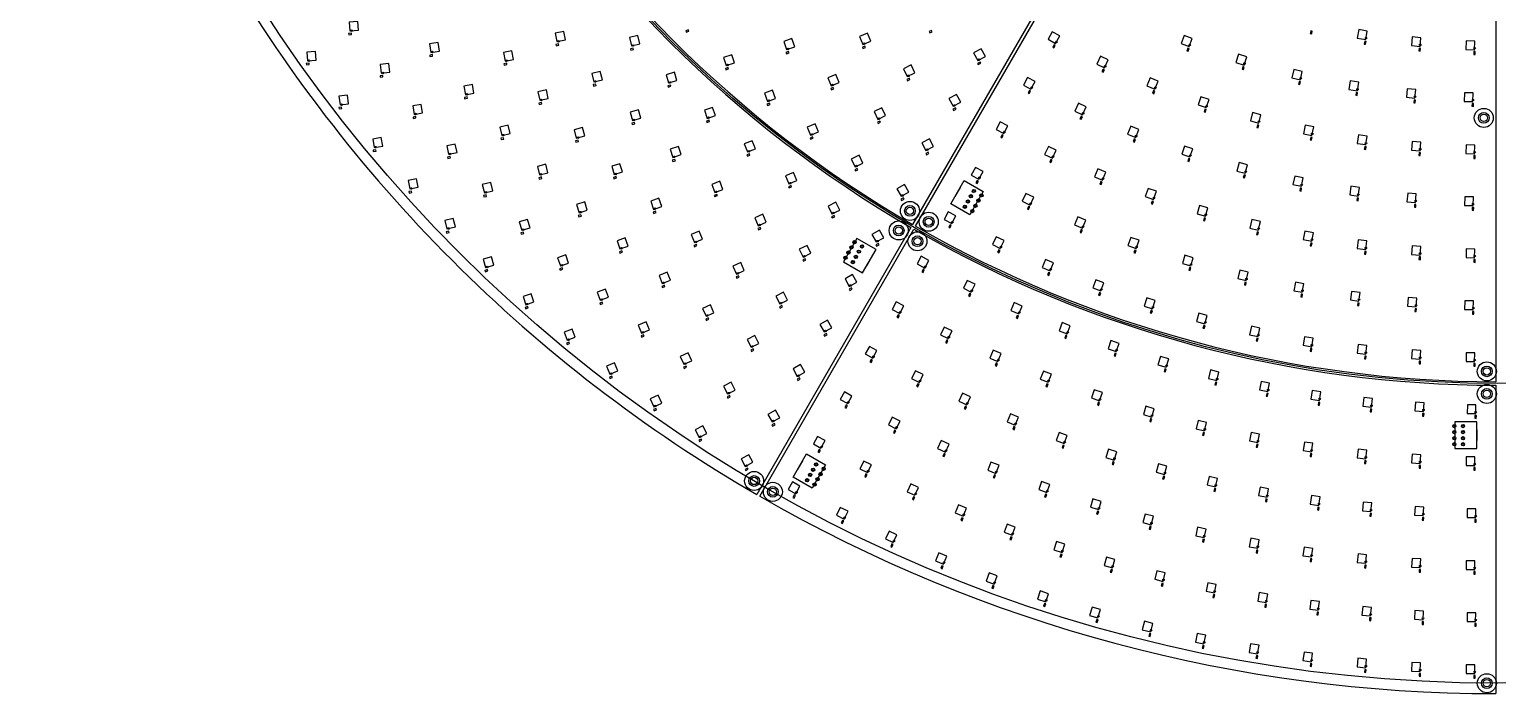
# Model space of a CAD drawing. Header units: millimetres. Extents: x -854 to 854, y -854 to 854.
# Drawn here: x -848 to 0, y -854 to -471 of the extents above; entities that cross this region are included whole.
import ezdxf

# ---------------------------------------------------------------- set-up
doc = ezdxf.new("R2010")
doc.units = ezdxf.units.MM
for name, color, linetype in [('CAP', 30, 'Continuous'), ('LED', 7, 'Continuous'), ('MOUNT', 1, 'Continuous'), ('OUTLINE', 2, 'Continuous'), ('WAGO', 3, 'Continuous')]:
    doc.layers.add(name, color=color, linetype=linetype)

msp = doc.modelspace()

# ---------------------------------------------------------------- linework, layer by layer
at = {"layer": 'CAP'}
for points in [[(-663.53, -473.74), (-661.94, -473.59), (-662.02, -472.8), (-663.61, -472.94), (-663.53, -473.74)], [(-468.74, -472.13), (-467.19, -471.71), (-467.4, -470.94), (-468.95, -471.35), (-468.74, -472.13)], [(-328.01, -472.63), (-326.56, -471.95), (-326.9, -471.23), (-328.35, -471.9), (-328.01, -472.63)], [(-107.4, -473.17), (-107.04, -471.61), (-107.82, -471.43), (-108.18, -472.99), (-107.4, -473.17)], [(-543.72, -480.02), (-542.15, -479.71), (-542.31, -478.92), (-543.88, -479.24), (-543.72, -480.02)], [(-500.6, -482.54), (-499.04, -482.15), (-499.23, -481.38), (-500.79, -481.76), (-500.6, -482.54)], [(-410.77, -484.64), (-409.26, -484.1), (-409.53, -483.35), (-411.03, -483.88), (-410.77, -484.64)], [(-366.58, -481.67), (-365.1, -481.06), (-365.41, -480.32), (-366.88, -480.93), (-366.58, -481.67)], [(-256.24, -481.24), (-255.48, -479.83), (-256.19, -479.45), (-256.95, -480.86), (-256.24, -481.24)], [(-178.81, -483.18), (-178.25, -481.69), (-179, -481.4), (-179.56, -482.9), (-178.81, -483.18)], [(-76.23, -479.18), (-75.96, -477.6), (-76.75, -477.47), (-77.01, -479.05), (-76.23, -479.18)], [(-44.72, -483.14), (-44.56, -481.55), (-45.36, -481.47), (-45.52, -483.06), (-44.72, -483.14)], [(-688, -491.1), (-686.41, -490.95), (-686.48, -490.16), (-688.08, -490.3), (-688, -491.1)], [(-616.69, -486.19), (-615.11, -485.97), (-615.22, -485.17), (-616.8, -485.4), (-616.69, -486.19)], [(-573.76, -491.19), (-572.19, -490.9), (-572.33, -490.12), (-573.91, -490.4), (-573.76, -491.19)], [(-299.98, -490.9), (-298.57, -490.14), (-298.95, -489.44), (-300.36, -490.2), (-299.98, -490.9)], [(-13.03, -485.03), (-12.97, -483.43), (-13.77, -483.41), (-13.83, -485.01), (-13.03, -485.03)], [(-645.36, -498.22), (-643.77, -498.01), (-643.87, -497.22), (-645.46, -497.43), (-645.36, -498.22)], [(-445.74, -493.9), (-444.22, -493.41), (-444.46, -492.65), (-445.99, -493.13), (-445.74, -493.9)], [(-340.87, -500.2), (-339.42, -499.51), (-339.77, -498.78), (-341.21, -499.47), (-340.87, -500.2)], [(-227.83, -495.32), (-227.15, -493.87), (-227.88, -493.54), (-228.55, -494.99), (-227.83, -495.32)], [(-146.83, -493.84), (-146.36, -492.31), (-147.13, -492.08), (-147.59, -493.61), (-146.83, -493.84)], [(-522.27, -503.28), (-520.71, -502.9), (-520.9, -502.12), (-522.46, -502.5), (-522.27, -503.28)], [(-479.07, -503.91), (-477.54, -503.46), (-477.76, -502.7), (-479.3, -503.14), (-479.07, -503.91)], [(-384.84, -505.47), (-383.36, -504.86), (-383.67, -504.12), (-385.15, -504.73), (-384.84, -505.47)], [(-270.48, -507.64), (-269.72, -506.24), (-270.43, -505.86), (-271.19, -507.26), (-270.48, -507.64)], [(-198.64, -507.73), (-198.05, -506.25), (-198.8, -505.95), (-199.39, -507.44), (-198.64, -507.73)], [(-114.21, -502.39), (-113.85, -500.83), (-114.63, -500.65), (-114.99, -502.21), (-114.21, -502.39)], [(-81.11, -508.78), (-80.85, -507.2), (-81.64, -507.07), (-81.9, -508.65), (-81.11, -508.78)], [(-669.16, -516.48), (-667.57, -516.27), (-667.68, -515.48), (-669.26, -515.69), (-669.16, -516.48)], [(-596.61, -510.63), (-595.04, -510.34), (-595.18, -509.55), (-596.76, -509.84), (-596.61, -510.63)], [(-553.52, -513.9), (-551.96, -513.54), (-552.13, -512.76), (-553.7, -513.12), (-553.52, -513.9)], [(-421.74, -514.55), (-420.24, -513.99), (-420.52, -513.24), (-422.02, -513.8), (-421.74, -514.55)], [(-314.22, -517.35), (-312.82, -516.59), (-313.2, -515.88), (-314.6, -516.65), (-314.22, -517.35)], [(-168.78, -518.42), (-168.28, -516.9), (-169.04, -516.65), (-169.54, -518.17), (-168.78, -518.42)], [(-47.66, -513), (-47.51, -511.41), (-48.3, -511.33), (-48.46, -512.92), (-47.66, -513)], [(-14.01, -515.02), (-13.96, -513.42), (-14.76, -513.39), (-14.81, -514.99), (-14.01, -515.02)], [(-626.28, -522), (-624.7, -521.73), (-624.83, -520.95), (-626.41, -521.21), (-626.28, -522)], [(-499.82, -525.58), (-498.28, -525.13), (-498.51, -524.37), (-500.04, -524.81), (-499.82, -525.58)], [(-456.64, -524.33), (-455.12, -523.81), (-455.38, -523.06), (-456.89, -523.57), (-456.64, -524.33)], [(-357.86, -524.92), (-356.41, -524.23), (-356.76, -523.51), (-358.2, -524.2), (-357.86, -524.92)], [(-240.51, -522.51), (-239.83, -521.06), (-240.56, -520.72), (-241.23, -522.17), (-240.51, -522.51)], [(-138.36, -527.36), (-137.94, -525.81), (-138.71, -525.61), (-139.13, -527.15), (-138.36, -527.36)], [(-575.57, -534.24), (-574.01, -533.89), (-574.18, -533.11), (-575.75, -533.46), (-575.57, -534.24)], [(-396.78, -534.03), (-395.31, -533.4), (-395.62, -532.67), (-397.09, -533.29), (-396.78, -534.03)], [(-286.27, -533.22), (-285.51, -531.81), (-286.21, -531.43), (-286.97, -532.84), (-286.27, -533.22)], [(-209.72, -535.61), (-209.13, -534.13), (-209.87, -533.83), (-210.46, -535.32), (-209.72, -535.61)], [(-107.46, -534.51), (-107.13, -532.95), (-107.92, -532.78), (-108.24, -534.35), (-107.46, -534.51)], [(-649.38, -541.14), (-647.8, -540.87), (-647.93, -540.09), (-649.51, -540.35), (-649.38, -541.14)], [(-532.38, -535.77), (-530.83, -535.35), (-531.04, -534.58), (-532.59, -534.99), (-532.38, -535.77)], [(-433.33, -543.75), (-431.84, -543.17), (-432.13, -542.42), (-433.62, -543), (-433.33, -543.75)], [(-329.9, -542.93), (-328.49, -542.16), (-328.87, -541.46), (-330.28, -542.23), (-329.9, -542.93)], [(-76.2, -539.86), (-75.97, -538.27), (-76.76, -538.16), (-76.99, -539.74), (-76.2, -539.86)], [(-44.68, -543.37), (-44.54, -541.78), (-45.34, -541.71), (-45.48, -543.3), (-44.68, -543.37)], [(-606.32, -545.05), (-604.75, -544.73), (-604.92, -543.94), (-606.48, -544.27), (-606.32, -545.05)], [(-476.42, -546.88), (-474.9, -546.37), (-475.16, -545.61), (-476.67, -546.13), (-476.42, -546.88)], [(-370.92, -552.31), (-369.48, -551.61), (-369.83, -550.89), (-371.27, -551.59), (-370.92, -552.31)], [(-257.97, -547.47), (-257.28, -546.03), (-258.01, -545.68), (-258.7, -547.13), (-257.97, -547.47)], [(-178.22, -546.9), (-177.72, -545.38), (-178.48, -545.13), (-178.98, -546.65), (-178.22, -546.9)], [(-13.01, -545.05), (-12.96, -543.45), (-13.76, -543.43), (-13.81, -545.03), (-13.01, -545.05)], [(-553.59, -556.98), (-552.05, -556.57), (-552.25, -555.79), (-553.8, -556.21), (-553.59, -556.98)], [(-510.37, -556.77), (-508.85, -556.29), (-509.08, -555.53), (-510.61, -556.01), (-510.37, -556.77)], [(-300.59, -559.58), (-299.82, -558.18), (-300.53, -557.8), (-301.29, -559.2), (-300.59, -559.58)], [(-228.97, -560.22), (-228.35, -558.74), (-229.09, -558.44), (-229.71, -559.92), (-228.97, -560.22)], [(-146.12, -556.34), (-145.71, -554.79), (-146.48, -554.59), (-146.89, -556.13), (-146.12, -556.34)], [(-628.69, -565.04), (-627.12, -564.72), (-627.29, -563.93), (-628.85, -564.26), (-628.69, -565.04)], [(-585.52, -567.34), (-583.96, -566.96), (-584.16, -566.18), (-585.71, -566.57), (-585.52, -567.34)], [(-452.11, -567.14), (-450.62, -566.56), (-450.91, -565.82), (-452.4, -566.4), (-452.11, -567.14)], [(-409.2, -562.13), (-407.74, -561.49), (-408.06, -560.76), (-409.52, -561.4), (-409.2, -562.13)], [(-344.22, -569.33), (-342.81, -568.56), (-343.2, -567.86), (-344.6, -568.63), (-344.22, -569.33)], [(-113.52, -563.89), (-113.2, -562.33), (-113.98, -562.16), (-114.31, -563.73), (-113.52, -563.89)], [(-80.54, -569.54), (-80.31, -567.96), (-81.1, -567.84), (-81.34, -569.42), (-80.54, -569.54)], [(-487.54, -576.87), (-486.03, -576.33), (-486.3, -575.58), (-487.81, -576.11), (-487.54, -576.87)], [(-270.89, -574.55), (-270.2, -573.11), (-270.92, -572.76), (-271.61, -574.2), (-270.89, -574.55)], [(-199.33, -571.44), (-198.8, -569.93), (-199.55, -569.66), (-200.09, -571.17), (-199.33, -571.44)], [(-47.29, -573.26), (-47.15, -571.67), (-47.95, -571.6), (-48.09, -573.19), (-47.29, -573.26)], [(-13.88, -575.04), (-13.83, -573.44), (-14.63, -573.42), (-14.68, -575.02), (-13.88, -575.04)], [(-530.72, -578.82), (-529.19, -578.34), (-529.43, -577.58), (-530.95, -578.06), (-530.72, -578.82)], [(-426.94, -586.33), (-425.48, -585.68), (-425.8, -584.95), (-427.26, -585.59), (-426.94, -586.33)], [(-384.29, -579.45), (-382.86, -578.74), (-383.21, -578.02), (-384.65, -578.73), (-384.29, -579.45)], [(-316.3, -585.2), (-315.53, -583.79), (-316.23, -583.41), (-317, -584.81), (-316.3, -585.2)], [(-169.15, -581.09), (-168.7, -579.55), (-169.47, -579.33), (-169.92, -580.86), (-169.15, -581.09)], [(-607.12, -588.16), (-605.57, -587.77), (-605.76, -587), (-607.31, -587.38), (-607.12, -588.16)], [(-563.89, -588.84), (-562.36, -588.4), (-562.58, -587.63), (-564.11, -588.07), (-563.89, -588.84)], [(-240.45, -587.94), (-239.84, -586.46), (-240.57, -586.15), (-241.19, -587.63), (-240.45, -587.94)], [(-138.51, -589.14), (-138.14, -587.59), (-138.91, -587.4), (-139.29, -588.96), (-138.51, -589.14)], [(-506.98, -599.72), (-505.47, -599.18), (-505.74, -598.43), (-507.25, -598.97), (-506.98, -599.72)], [(-463.92, -596.03), (-462.43, -595.43), (-462.73, -594.69), (-464.22, -595.29), (-463.92, -596.03)], [(-358.65, -595.66), (-357.25, -594.89), (-357.63, -594.19), (-359.04, -594.96), (-358.65, -595.66)], [(-288.09, -599.59), (-287.39, -598.15), (-288.11, -597.8), (-288.81, -599.24), (-288.09, -599.59)], [(-209.35, -599.72), (-208.81, -598.21), (-209.57, -597.94), (-210.1, -599.45), (-209.35, -599.72)], [(-107.49, -595.59), (-107.2, -594.01), (-107.98, -593.87), (-108.27, -595.44), (-107.49, -595.59)], [(-76.17, -600.39), (-75.96, -598.81), (-76.75, -598.7), (-76.96, -600.29), (-76.17, -600.39)], [(-44.64, -603.56), (-44.52, -601.96), (-45.31, -601.9), (-45.44, -603.5), (-44.64, -603.56)], [(-584.71, -610.45), (-583.17, -610), (-583.39, -609.24), (-584.93, -609.68), (-584.71, -610.45)], [(-541.48, -609.51), (-539.96, -609.01), (-540.21, -608.25), (-541.73, -608.75), (-541.48, -609.51)], [(-400.96, -604.39), (-399.52, -603.68), (-399.88, -602.97), (-401.31, -603.67), (-400.96, -604.39)], [(-331.88, -610.87), (-331.12, -609.47), (-331.82, -609.08), (-332.59, -610.49), (-331.88, -610.87)], [(-177.67, -609.85), (-177.22, -608.32), (-177.99, -608.09), (-178.44, -609.62), (-177.67, -609.85)], [(-12.99, -605.07), (-12.95, -603.47), (-13.75, -603.45), (-13.79, -605.05), (-12.99, -605.07)], [(-482.42, -619.65), (-480.93, -619.05), (-481.23, -618.31), (-482.72, -618.91), (-482.42, -619.65)], [(-439.54, -614.23), (-438.08, -613.57), (-438.41, -612.84), (-439.87, -613.5), (-439.54, -614.23)], [(-259.24, -612.61), (-258.61, -611.14), (-259.34, -610.83), (-259.97, -612.3), (-259.24, -612.61)], [(-145.51, -618.31), (-145.14, -616.76), (-145.92, -616.57), (-146.29, -618.13), (-145.51, -618.31)], [(-374.21, -621.3), (-372.81, -620.54), (-373.2, -619.83), (-374.6, -620.6), (-374.21, -621.3)], [(-304.92, -624.77), (-304.22, -623.33), (-304.93, -622.98), (-305.64, -624.41), (-304.92, -624.77)], [(-229.79, -624.26), (-229.23, -622.76), (-229.98, -622.48), (-230.54, -623.98), (-229.79, -624.26)], [(-112.95, -625.08), (-112.66, -623.51), (-113.45, -623.36), (-113.74, -624.94), (-112.95, -625.08)], [(-561.47, -631.88), (-559.95, -631.38), (-560.2, -630.62), (-561.72, -631.12), (-561.47, -631.88)], [(-518.31, -629.33), (-516.81, -628.78), (-517.09, -628.03), (-518.59, -628.58), (-518.31, -629.33)], [(-414.45, -631.43), (-413.02, -630.71), (-413.38, -630), (-414.81, -630.71), (-414.45, -631.43)], [(-346.31, -637.17), (-345.54, -635.77), (-346.25, -635.39), (-347.02, -636.79), (-346.31, -637.17)], [(-277.38, -637.47), (-276.74, -636.01), (-277.47, -635.69), (-278.11, -637.15), (-277.38, -637.47)], [(-199.83, -634.48), (-199.34, -632.96), (-200.1, -632.71), (-200.59, -634.24), (-199.83, -634.48)], [(-80.08, -630.14), (-79.88, -628.55), (-80.67, -628.45), (-80.88, -630.03), (-80.08, -630.14)], [(-47, -633.47), (-46.87, -631.87), (-47.67, -631.81), (-47.79, -633.4), (-47, -633.47)], [(-13.78, -635.06), (-13.74, -633.46), (-14.54, -633.44), (-14.58, -635.04), (-13.78, -635.06)], [(-457.08, -638.57), (-455.62, -637.91), (-455.95, -637.18), (-457.4, -637.84), (-457.08, -638.57)], [(-169.41, -643.27), (-169, -641.73), (-169.77, -641.52), (-170.19, -643.06), (-169.41, -643.27)], [(-537.45, -652.43), (-535.95, -651.88), (-536.23, -651.13), (-537.73, -651.68), (-537.45, -652.43)], [(-494.42, -648.27), (-492.94, -647.66), (-493.25, -646.92), (-494.72, -647.54), (-494.42, -648.27)], [(-388.69, -647.61), (-387.29, -646.83), (-387.68, -646.13), (-389.08, -646.9), (-388.69, -647.61)], [(-318.19, -651.67), (-317.48, -650.24), (-318.2, -649.88), (-318.91, -651.32), (-318.19, -651.67)], [(-249.31, -648.96), (-248.73, -647.47), (-249.48, -647.18), (-250.06, -648.67), (-249.31, -648.96)], [(-138.61, -650.6), (-138.27, -649.04), (-139.06, -648.87), (-139.4, -650.43), (-138.61, -650.6)], [(-430.99, -656.46), (-429.56, -655.74), (-429.92, -655.03), (-431.35, -655.74), (-430.99, -656.46)], [(-361.86, -662.87), (-361.09, -661.47), (-361.79, -661.08), (-362.56, -662.48), (-361.86, -662.87)], [(-220.77, -659.22), (-220.25, -657.71), (-221.01, -657.45), (-221.52, -658.96), (-220.77, -659.22)], [(-107.5, -656.46), (-107.23, -654.88), (-108.02, -654.75), (-108.29, -656.33), (-107.5, -656.46)], [(-76.14, -660.83), (-75.95, -659.25), (-76.75, -659.15), (-76.94, -660.74), (-76.14, -660.83)], [(-469.83, -666.31), (-468.38, -665.64), (-468.71, -664.91), (-470.17, -665.58), (-469.83, -666.31)], [(-289.46, -664.93), (-288.82, -663.47), (-289.55, -663.15), (-290.2, -664.61), (-289.46, -664.93)], [(-191.8, -668.22), (-191.35, -666.69), (-192.12, -666.46), (-192.57, -668), (-191.8, -668.22)], [(-44.61, -663.71), (-44.5, -662.11), (-45.3, -662.06), (-45.41, -663.65), (-44.61, -663.71)], [(-12.98, -665.08), (-12.94, -663.48), (-13.74, -663.46), (-13.78, -665.06), (-12.98, -665.08)], [(-512.68, -672.07), (-511.2, -671.46), (-511.51, -670.72), (-512.99, -671.34), (-512.68, -672.07)], [(-404.21, -673.28), (-402.81, -672.51), (-403.2, -671.81), (-404.6, -672.58), (-404.21, -673.28)], [(-334.87, -676.9), (-334.16, -675.47), (-334.87, -675.11), (-335.59, -676.54), (-334.87, -676.9)], [(-260.18, -676.93), (-259.6, -675.43), (-260.35, -675.14), (-260.93, -676.64), (-260.18, -676.93)], [(-162.47, -675.95), (-162.09, -674.4), (-162.87, -674.21), (-163.25, -675.76), (-162.47, -675.95)], [(-444.59, -683.41), (-443.16, -682.69), (-443.52, -681.97), (-444.95, -682.7), (-444.59, -683.41)], [(-230.41, -687.63), (-229.89, -686.11), (-230.65, -685.86), (-231.17, -687.37), (-230.41, -687.63)], [(-132.83, -682.4), (-132.52, -680.83), (-133.3, -680.67), (-133.62, -682.24), (-132.83, -682.4)], [(-102.94, -687.54), (-102.7, -685.96), (-103.49, -685.84), (-103.73, -687.42), (-102.94, -687.54)], [(-487.19, -690.77), (-485.74, -690.11), (-486.07, -689.38), (-487.53, -690.05), (-487.19, -690.77)], [(-376.33, -689.15), (-375.56, -687.74), (-376.26, -687.36), (-377.03, -688.76), (-376.33, -689.15)], [(-307.34, -689.84), (-306.69, -688.38), (-307.42, -688.05), (-308.07, -689.51), (-307.34, -689.84)], [(-200.2, -697.03), (-199.75, -695.49), (-200.52, -695.27), (-200.96, -696.8), (-200.2, -697.03)], [(-72.85, -691.38), (-72.68, -689.79), (-73.47, -689.7), (-73.65, -691.29), (-72.85, -691.38)], [(-42.62, -693.9), (-42.52, -692.3), (-43.32, -692.25), (-43.42, -693.85), (-42.62, -693.9)], [(-12.32, -695.1), (-12.28, -693.5), (-13.08, -693.48), (-13.12, -695.08), (-12.32, -695.1)], [(-418.73, -699.56), (-417.32, -698.78), (-417.71, -698.08), (-419.11, -698.85), (-418.73, -699.56)], [(-348.28, -703.74), (-347.56, -702.31), (-348.28, -701.95), (-348.99, -703.38), (-348.28, -703.74)], [(-279.32, -701.65), (-278.72, -700.17), (-279.46, -699.87), (-280.06, -701.35), (-279.32, -701.65)], [(-169.6, -705.09), (-169.22, -703.54), (-170, -703.35), (-170.38, -704.9), (-169.6, -705.09)], [(-461.02, -708.51), (-459.59, -707.79), (-459.95, -707.07), (-461.38, -707.79), (-461.02, -708.51)], [(-250.84, -712.33), (-250.3, -710.82), (-251.06, -710.55), (-251.59, -712.06), (-250.84, -712.33)], [(-138.68, -711.82), (-138.37, -710.25), (-139.16, -710.1), (-139.47, -711.67), (-138.68, -711.82)], [(-391.83, -714.86), (-391.06, -713.46), (-391.76, -713.07), (-392.53, -714.47), (-391.83, -714.86)], [(-319.66, -717.19), (-319, -715.73), (-319.73, -715.41), (-320.39, -716.87), (-319.66, -717.19)], [(-221.95, -721.85), (-221.48, -720.33), (-222.24, -720.09), (-222.72, -721.62), (-221.95, -721.85)], [(-107.5, -717.19), (-107.26, -715.61), (-108.05, -715.49), (-108.29, -717.07), (-107.5, -717.19)], [(-76.12, -721.2), (-75.94, -719.61), (-76.74, -719.52), (-76.91, -721.11), (-76.12, -721.2)], [(-434.21, -725.25), (-432.81, -724.48), (-433.2, -723.78), (-434.6, -724.55), (-434.21, -725.25)], [(-364.83, -729.01), (-364.11, -727.58), (-364.82, -727.22), (-365.54, -728.65), (-364.83, -729.01)], [(-290.52, -729.48), (-289.92, -728), (-290.66, -727.7), (-291.26, -729.18), (-290.52, -729.48)], [(-192.71, -730.2), (-192.29, -728.66), (-193.07, -728.45), (-193.48, -730), (-192.71, -730.2)], [(-44.59, -723.83), (-44.48, -722.24), (-45.28, -722.18), (-45.38, -723.78), (-44.59, -723.83)], [(-12.97, -725.09), (-12.94, -723.49), (-13.74, -723.47), (-13.77, -725.07), (-12.97, -725.09)], [(-163.15, -737.37), (-162.8, -735.81), (-163.58, -735.64), (-163.93, -737.2), (-163.15, -737.37)], [(-406.34, -741.12), (-405.57, -739.72), (-406.27, -739.33), (-407.05, -740.73), (-406.34, -741.12)], [(-337.32, -742.14), (-336.65, -740.69), (-337.38, -740.36), (-338.04, -741.81), (-337.32, -742.14)], [(-260.91, -740.59), (-260.37, -739.08), (-261.13, -738.81), (-261.66, -740.32), (-260.91, -740.59)], [(-133.33, -743.34), (-133.04, -741.77), (-133.82, -741.63), (-134.11, -743.2), (-133.33, -743.34)], [(-378.35, -755.79), (-377.63, -754.36), (-378.34, -754), (-379.06, -755.43), (-378.35, -755.79)], [(-309.33, -754.24), (-308.72, -752.76), (-309.46, -752.45), (-310.07, -753.93), (-309.33, -754.24)], [(-230.88, -750.49), (-230.4, -748.97), (-231.17, -748.73), (-231.64, -750.26), (-230.88, -750.49)], [(-103.29, -748.11), (-103.06, -746.53), (-103.85, -746.41), (-104.08, -748), (-103.29, -748.11)], [(-73.08, -751.66), (-72.92, -750.07), (-73.71, -749.99), (-73.87, -751.58), (-73.08, -751.66)], [(-42.75, -753.99), (-42.66, -752.4), (-43.46, -752.35), (-43.55, -753.95), (-42.75, -753.99)], [(-12.36, -755.1), (-12.33, -753.5), (-13.13, -753.49), (-13.16, -755.09), (-12.36, -755.1)], [(-200.47, -759.18), (-200.06, -757.64), (-200.83, -757.43), (-201.24, -758.98), (-200.47, -759.18)], [(-349.82, -769.41), (-349.16, -767.96), (-349.88, -767.62), (-350.55, -769.08), (-349.82, -769.41)], [(-280.91, -765.28), (-280.36, -763.78), (-281.11, -763.5), (-281.66, -765), (-280.91, -765.28)], [(-169.74, -766.64), (-169.39, -765.08), (-170.17, -764.9), (-170.52, -766.46), (-169.74, -766.64)], [(-138.73, -772.85), (-138.44, -771.28), (-139.23, -771.13), (-139.52, -772.71), (-138.73, -772.85)], [(-252.1, -775.24), (-251.6, -773.72), (-252.36, -773.47), (-252.86, -774.99), (-252.1, -775.24)], [(-107.5, -777.81), (-107.28, -776.23), (-108.07, -776.12), (-108.29, -777.7), (-107.5, -777.81)], [(-76.09, -781.51), (-75.93, -779.92), (-76.73, -779.84), (-76.89, -781.43), (-76.09, -781.51)], [(-320.81, -781.95), (-320.2, -780.48), (-320.94, -780.17), (-321.55, -781.65), (-320.81, -781.95)], [(-222.94, -784.13), (-222.49, -782.59), (-223.26, -782.37), (-223.71, -783.91), (-222.94, -784.13)], [(-44.56, -783.94), (-44.47, -782.34), (-45.27, -782.29), (-45.36, -783.89), (-44.56, -783.94)], [(-12.96, -785.1), (-12.93, -783.5), (-13.73, -783.48), (-13.76, -785.08), (-12.96, -785.1)], [(-291.35, -793.4), (-290.79, -791.9), (-291.54, -791.62), (-292.1, -793.12), (-291.35, -793.4)], [(-193.46, -791.92), (-193.08, -790.36), (-193.85, -790.17), (-194.24, -791.72), (-193.46, -791.92)], [(-163.72, -798.6), (-163.39, -797.03), (-164.17, -796.87), (-164.5, -798.43), (-163.72, -798.6)], [(-261.48, -803.74), (-260.98, -802.22), (-261.74, -801.97), (-262.24, -803.49), (-261.48, -803.74)], [(-133.74, -804.16), (-133.47, -802.58), (-134.26, -802.45), (-134.53, -804.03), (-133.74, -804.16)], [(-231.24, -812.96), (-230.8, -811.42), (-231.57, -811.2), (-232.01, -812.73), (-231.24, -812.96)], [(-103.58, -808.6), (-103.37, -807.01), (-104.16, -806.91), (-104.37, -808.49), (-103.58, -808.6)], [(-73.27, -811.91), (-73.12, -810.31), (-73.92, -810.24), (-74.07, -811.83), (-73.27, -811.91)], [(-42.86, -814.08), (-42.77, -812.48), (-43.57, -812.44), (-43.66, -814.03), (-42.86, -814.08)], [(-12.39, -815.11), (-12.36, -813.51), (-13.16, -813.5), (-13.19, -815.1), (-12.39, -815.11)], [(-200.68, -821.03), (-200.3, -819.48), (-201.08, -819.29), (-201.46, -820.84), (-200.68, -821.03)], [(-169.84, -827.96), (-169.52, -826.4), (-170.3, -826.23), (-170.63, -827.8), (-169.84, -827.96)], [(-138.77, -833.74), (-138.5, -832.16), (-139.29, -832.02), (-139.56, -833.6), (-138.77, -833.74)], [(-107.5, -838.34), (-107.29, -836.75), (-108.08, -836.65), (-108.29, -838.24), (-107.5, -838.34)], [(-76.07, -841.77), (-75.92, -840.18), (-76.72, -840.11), (-76.87, -841.7), (-76.07, -841.77)], [(-44.55, -844.03), (-44.46, -842.43), (-45.25, -842.39), (-45.34, -843.99), (-44.55, -844.03)], [(-12.95, -845.11), (-12.92, -843.51), (-13.72, -843.49), (-13.75, -845.09), (-12.95, -845.11)]]:
    msp.add_lwpolyline(points, dxfattribs=at)
at = {"layer": 'LED'}
for points in [[(-663.33, -466.47), (-662.86, -471.45), (-657.88, -470.98), (-658.35, -466), (-663.33, -466.47)], [(-544.26, -472.76), (-543.29, -477.67), (-538.38, -476.69), (-539.36, -471.79), (-544.26, -472.76)], [(-501.45, -475.31), (-500.27, -480.17), (-495.41, -478.98), (-496.6, -474.12), (-501.45, -475.31)], [(-368.52, -474.66), (-366.61, -479.28), (-361.99, -477.37), (-363.9, -472.75), (-368.52, -474.66)], [(-259.67, -476.32), (-255.27, -478.7), (-252.9, -474.29), (-257.3, -471.92), (-259.67, -476.32)], [(-182.87, -478.77), (-178.19, -480.53), (-176.43, -475.85), (-181.11, -474.09), (-182.87, -478.77)], [(-81.06, -475.65), (-76.13, -476.46), (-75.32, -471.53), (-80.25, -470.71), (-81.06, -475.65)], [(-616.83, -478.92), (-616.13, -483.87), (-611.18, -483.16), (-611.88, -478.21), (-616.83, -478.92)], [(-574.19, -483.93), (-573.29, -488.85), (-568.37, -487.94), (-569.28, -483.03), (-574.19, -483.93)], [(-412.34, -477.53), (-410.67, -482.25), (-405.96, -480.58), (-407.63, -475.86), (-412.34, -477.53)], [(-302.62, -484.12), (-300.25, -488.52), (-295.85, -486.15), (-298.22, -481.75), (-302.62, -484.12)], [(-49.78, -479.93), (-44.81, -480.42), (-44.32, -475.45), (-49.29, -474.96), (-49.78, -479.93)], [(-18.29, -482.16), (-13.29, -482.32), (-13.12, -477.33), (-18.12, -477.16), (-18.29, -482.16)], [(-687.79, -483.83), (-687.33, -488.81), (-682.35, -488.34), (-682.82, -483.36), (-687.79, -483.83)], [(-645.42, -490.94), (-644.77, -495.9), (-639.81, -495.25), (-640.46, -490.29), (-645.42, -490.94)], [(-447.1, -486.75), (-445.58, -491.51), (-440.81, -489.99), (-442.34, -485.23), (-447.1, -486.75)], [(-343.18, -493.3), (-341.02, -497.81), (-336.51, -495.66), (-338.66, -491.14), (-343.18, -493.3)], [(-231.54, -490.62), (-227, -492.73), (-224.89, -488.2), (-229.42, -486.08), (-231.54, -490.62)], [(-151.16, -489.71), (-146.38, -491.16), (-144.93, -486.37), (-149.71, -484.92), (-151.16, -489.71)], [(-523.12, -496.06), (-521.94, -500.91), (-517.08, -499.72), (-518.27, -494.87), (-523.12, -496.06)], [(-480.24, -496.73), (-478.84, -501.53), (-474.04, -500.13), (-475.44, -495.33), (-480.24, -496.73)], [(-386.79, -498.46), (-384.87, -503.08), (-380.25, -501.17), (-382.17, -496.55), (-386.79, -498.46)], [(-273.91, -502.73), (-269.51, -505.1), (-267.14, -500.7), (-271.54, -498.33), (-273.91, -502.73)], [(-202.62, -503.25), (-197.97, -505.09), (-196.13, -500.45), (-200.77, -498.6), (-202.62, -503.25)], [(-118.81, -498.54), (-113.94, -499.68), (-112.81, -494.81), (-117.68, -493.67), (-118.81, -498.54)], [(-85.95, -505.25), (-81.02, -506.06), (-80.2, -501.13), (-85.14, -500.31), (-85.95, -505.25)], [(-669.22, -509.21), (-668.57, -514.16), (-663.61, -513.51), (-664.26, -508.55), (-669.22, -509.21)], [(-597.05, -503.37), (-596.14, -508.28), (-591.23, -507.38), (-592.13, -502.46), (-597.05, -503.37)], [(-554.24, -506.66), (-553.14, -511.53), (-548.27, -510.44), (-549.36, -505.56), (-554.24, -506.66)], [(-423.43, -507.47), (-421.68, -512.16), (-417, -510.41), (-418.75, -505.72), (-423.43, -507.47)], [(-316.89, -510.58), (-314.5, -514.97), (-310.11, -512.59), (-312.5, -508.19), (-316.89, -510.58)], [(-52.72, -509.79), (-47.75, -510.28), (-47.26, -505.3), (-52.23, -504.81), (-52.72, -509.79)], [(-19.27, -512.14), (-14.27, -512.31), (-14.11, -507.31), (-19.1, -507.15), (-19.27, -512.14)], [(-626.61, -514.73), (-625.78, -519.66), (-620.85, -518.83), (-621.68, -513.9), (-626.61, -514.73)], [(-500.99, -518.4), (-499.59, -523.2), (-494.79, -521.8), (-496.19, -517), (-500.99, -518.4)], [(-458.12, -517.21), (-456.51, -521.94), (-451.78, -520.33), (-453.38, -515.6), (-458.12, -517.21)], [(-360.17, -518.02), (-358.02, -522.53), (-353.5, -520.38), (-355.66, -515.87), (-360.17, -518.02)], [(-244.21, -517.8), (-239.68, -519.92), (-237.57, -515.39), (-242.1, -513.27), (-244.21, -517.8)], [(-173.01, -514.18), (-168.27, -515.75), (-166.69, -511), (-171.44, -509.43), (-173.01, -514.18)], [(-398.81, -527.04), (-396.84, -531.64), (-392.24, -529.67), (-394.21, -525.07), (-398.81, -527.04)], [(-289.69, -528.29), (-285.29, -530.68), (-282.91, -526.29), (-287.3, -523.9), (-289.69, -528.29)], [(-142.82, -523.37), (-137.99, -524.66), (-136.7, -519.83), (-141.53, -518.54), (-142.82, -523.37)], [(-649.71, -533.87), (-648.88, -538.8), (-643.95, -537.97), (-644.78, -533.04), (-649.71, -533.87)], [(-576.29, -527), (-575.19, -531.88), (-570.32, -530.78), (-571.41, -525.9), (-576.29, -527)], [(-533.39, -528.56), (-532.1, -533.39), (-527.27, -532.1), (-528.56, -527.27), (-533.39, -528.56)], [(-332.56, -536.16), (-330.18, -540.55), (-325.78, -538.17), (-328.17, -533.77), (-332.56, -536.16)], [(-213.69, -531.13), (-209.05, -532.97), (-207.2, -528.33), (-211.85, -526.48), (-213.69, -531.13)], [(-112.15, -530.79), (-107.25, -531.8), (-106.24, -526.9), (-111.14, -525.89), (-112.15, -530.79)], [(-81.1, -536.41), (-76.15, -537.13), (-75.43, -532.19), (-80.37, -531.46), (-81.1, -536.41)], [(-606.93, -537.8), (-605.91, -542.7), (-601.01, -541.68), (-602.03, -536.78), (-606.93, -537.8)], [(-477.9, -539.76), (-476.29, -544.5), (-471.56, -542.89), (-473.17, -538.15), (-477.9, -539.76)], [(-435.12, -536.7), (-433.31, -541.36), (-428.65, -539.54), (-430.46, -534.88), (-435.12, -536.7)], [(-261.64, -542.73), (-257.13, -544.88), (-254.97, -540.37), (-259.49, -538.22), (-261.64, -542.73)], [(-182.45, -542.66), (-177.7, -544.23), (-176.13, -539.48), (-180.88, -537.91), (-182.45, -542.66)], [(-49.77, -540.22), (-44.79, -540.65), (-44.36, -535.67), (-49.34, -535.24), (-49.77, -540.22)], [(-18.28, -542.2), (-13.28, -542.34), (-13.13, -537.35), (-18.13, -537.2), (-18.28, -542.2)], [(-554.61, -549.78), (-553.31, -554.61), (-548.48, -553.31), (-549.78, -548.48), (-554.61, -549.78)], [(-511.68, -549.61), (-510.19, -554.38), (-505.42, -552.9), (-506.9, -548.12), (-511.68, -549.61)], [(-373.28, -545.42), (-371.09, -549.92), (-366.59, -547.73), (-368.78, -543.24), (-373.28, -545.42)], [(-304, -554.66), (-299.61, -557.04), (-297.22, -552.65), (-301.61, -550.26), (-304, -554.66)], [(-232.88, -555.68), (-228.26, -557.59), (-226.34, -552.97), (-230.96, -551.06), (-232.88, -555.68)], [(-150.59, -552.35), (-145.76, -553.64), (-144.47, -548.81), (-149.29, -547.52), (-150.59, -552.35)], [(-629.3, -557.79), (-628.28, -562.69), (-623.38, -561.67), (-624.4, -556.77), (-629.3, -557.79)], [(-586.39, -560.12), (-585.19, -564.97), (-580.34, -563.77), (-581.54, -558.92), (-586.39, -560.12)], [(-453.9, -560.09), (-452.09, -564.75), (-447.43, -562.94), (-449.24, -558.28), (-453.9, -560.09)], [(-411.3, -555.17), (-409.29, -559.74), (-404.71, -557.73), (-406.72, -553.15), (-411.3, -555.17)], [(-118.22, -560.17), (-113.32, -561.18), (-112.31, -556.28), (-117.21, -555.27), (-118.22, -560.17)], [(-489.13, -569.77), (-487.45, -574.48), (-482.74, -572.8), (-484.42, -568.09), (-489.13, -569.77)], [(-346.9, -562.57), (-344.5, -566.95), (-340.12, -564.56), (-342.51, -560.17), (-346.9, -562.57)], [(-274.55, -569.81), (-270.04, -571.96), (-267.89, -567.45), (-272.4, -565.3), (-274.55, -569.81)], [(-203.48, -567.11), (-198.76, -568.78), (-197.09, -564.06), (-201.81, -562.39), (-203.48, -567.11)], [(-85.45, -566.09), (-80.5, -566.82), (-79.78, -561.87), (-84.72, -561.15), (-85.45, -566.09)], [(-52.39, -570.1), (-47.41, -570.54), (-46.97, -565.56), (-51.95, -565.12), (-52.39, -570.1)], [(-19.15, -572.19), (-14.15, -572.33), (-14.01, -567.33), (-19, -567.19), (-19.15, -572.19)], [(-532.02, -571.66), (-530.53, -576.43), (-525.76, -574.95), (-527.24, -570.17), (-532.02, -571.66)], [(-386.69, -572.58), (-384.48, -577.06), (-380, -574.85), (-382.21, -570.37), (-386.69, -572.58)], [(-319.7, -580.26), (-315.31, -582.66), (-312.91, -578.27), (-317.3, -575.88), (-319.7, -580.26)], [(-173.52, -576.98), (-168.72, -578.4), (-167.3, -573.6), (-172.1, -572.18), (-173.52, -576.98)], [(-608, -580.93), (-606.8, -585.79), (-601.94, -584.58), (-603.15, -579.73), (-608, -580.93)], [(-565.04, -581.66), (-563.66, -586.46), (-558.85, -585.08), (-560.24, -580.27), (-565.04, -581.66)], [(-429.04, -579.36), (-427.02, -583.94), (-422.45, -581.92), (-424.46, -577.34), (-429.04, -579.36)], [(-244.36, -583.4), (-239.74, -585.31), (-237.82, -580.69), (-242.44, -578.78), (-244.36, -583.4)], [(-143.08, -585.27), (-138.22, -586.44), (-137.05, -581.57), (-141.91, -580.41), (-143.08, -585.27)], [(-508.57, -592.62), (-506.89, -597.33), (-502.18, -595.65), (-503.86, -590.94), (-508.57, -592.62)], [(-465.79, -589), (-463.93, -593.64), (-459.29, -591.77), (-461.15, -587.14), (-465.79, -589)], [(-361.35, -588.9), (-358.94, -593.28), (-354.56, -590.88), (-356.96, -586.49), (-361.35, -588.9)], [(-291.72, -594.82), (-287.23, -597), (-285.04, -592.51), (-289.54, -590.32), (-291.72, -594.82)], [(-213.49, -595.39), (-208.78, -597.06), (-207.11, -592.34), (-211.82, -590.67), (-213.49, -595.39)], [(-112.26, -591.96), (-107.34, -592.87), (-106.43, -587.95), (-111.34, -587.04), (-112.26, -591.96)], [(-81.12, -597.02), (-76.16, -597.67), (-75.51, -592.71), (-80.47, -592.06), (-81.12, -597.02)], [(-585.85, -603.26), (-584.47, -608.07), (-579.67, -606.68), (-581.05, -601.88), (-585.85, -603.26)], [(-542.9, -602.38), (-541.33, -607.13), (-536.58, -605.56), (-538.15, -600.81), (-542.9, -602.38)], [(-403.36, -597.52), (-401.15, -602.01), (-396.66, -599.79), (-398.87, -595.31), (-403.36, -597.52)], [(-335.28, -605.93), (-330.89, -608.34), (-328.49, -603.95), (-332.87, -601.55), (-335.28, -605.93)], [(-182.04, -605.74), (-177.24, -607.16), (-175.82, -602.37), (-180.62, -600.95), (-182.04, -605.74)], [(-49.76, -600.45), (-44.78, -600.84), (-44.39, -595.85), (-49.37, -595.46), (-49.76, -600.45)], [(-18.27, -602.23), (-13.27, -602.36), (-13.14, -597.36), (-18.14, -597.23), (-18.27, -602.23)], [(-441.7, -607.28), (-439.65, -611.84), (-435.09, -609.79), (-437.14, -605.23), (-441.7, -607.28)], [(-263.09, -608.03), (-258.5, -609.99), (-256.53, -605.4), (-261.12, -603.43), (-263.09, -608.03)], [(-150.09, -614.44), (-145.22, -615.61), (-144.06, -610.75), (-148.92, -609.58), (-150.09, -614.44)], [(-484.29, -612.62), (-482.43, -617.26), (-477.79, -615.39), (-479.65, -610.75), (-484.29, -612.62)], [(-376.91, -614.55), (-374.51, -618.93), (-370.12, -616.53), (-372.53, -612.14), (-376.91, -614.55)], [(-308.53, -619.98), (-304.04, -622.19), (-301.83, -617.71), (-306.32, -615.49), (-308.53, -619.98)], [(-233.86, -619.86), (-229.18, -621.6), (-227.43, -616.92), (-232.12, -615.17), (-233.86, -619.86)], [(-117.72, -621.45), (-112.81, -622.36), (-111.89, -617.45), (-116.81, -616.54), (-117.72, -621.45)], [(-562.89, -624.75), (-561.32, -629.5), (-556.57, -627.93), (-558.14, -623.18), (-562.89, -624.75)], [(-519.99, -622.26), (-518.25, -626.94), (-513.57, -625.2), (-515.31, -620.52), (-519.99, -622.26)], [(-416.89, -624.57), (-414.65, -629.05), (-410.18, -626.81), (-412.41, -622.34), (-416.89, -624.57)], [(-204.1, -630.28), (-199.34, -631.8), (-197.82, -627.04), (-202.58, -625.52), (-204.1, -630.28)], [(-85.04, -626.76), (-80.08, -627.42), (-79.43, -622.46), (-84.38, -621.81), (-85.04, -626.76)], [(-52.12, -630.35), (-47.13, -630.75), (-46.74, -625.76), (-51.73, -625.37), (-52.12, -630.35)], [(-19.06, -632.22), (-14.06, -632.35), (-13.93, -627.35), (-18.93, -627.22), (-19.06, -632.22)], [(-459.23, -631.62), (-457.18, -636.18), (-452.62, -634.13), (-454.67, -629.57), (-459.23, -631.62)], [(-349.71, -632.23), (-345.32, -634.64), (-342.92, -630.25), (-347.3, -627.85), (-349.71, -632.23)], [(-281.19, -632.85), (-276.61, -634.86), (-274.6, -630.28), (-279.18, -628.27), (-281.19, -632.85)], [(-173.88, -639.28), (-169.05, -640.57), (-167.76, -635.74), (-172.59, -634.45), (-173.88, -639.28)], [(-539.13, -645.36), (-537.39, -650.04), (-532.71, -648.3), (-534.45, -643.62), (-539.13, -645.36)], [(-496.36, -641.26), (-494.45, -645.88), (-489.83, -643.97), (-491.74, -639.35), (-496.36, -641.26)], [(-391.4, -640.85), (-388.99, -645.23), (-384.61, -642.82), (-387.02, -638.44), (-391.4, -640.85)], [(-321.8, -646.88), (-317.31, -649.1), (-315.1, -644.61), (-319.58, -642.4), (-321.8, -646.88)], [(-253.32, -644.51), (-248.66, -646.32), (-246.85, -641.66), (-251.51, -639.85), (-253.32, -644.51)], [(-143.27, -646.83), (-138.38, -647.89), (-137.32, -643.01), (-142.2, -641.94), (-143.27, -646.83)], [(-433.43, -649.6), (-431.19, -654.07), (-426.72, -651.84), (-428.95, -647.37), (-433.43, -649.6)], [(-224.96, -654.95), (-220.23, -656.55), (-218.62, -651.82), (-223.36, -650.21), (-224.96, -654.95)], [(-112.33, -652.91), (-107.4, -653.74), (-106.57, -648.81), (-111.5, -647.98), (-112.33, -652.91)], [(-81.13, -657.52), (-76.17, -658.11), (-75.58, -653.15), (-80.54, -652.55), (-81.13, -657.52)], [(-472.04, -659.37), (-469.95, -663.92), (-465.41, -661.83), (-467.49, -657.29), (-472.04, -659.37)], [(-365.24, -657.92), (-360.86, -660.33), (-358.45, -655.96), (-362.83, -653.54), (-365.24, -657.92)], [(-293.27, -660.31), (-288.7, -662.32), (-286.68, -657.74), (-291.26, -655.73), (-293.27, -660.31)], [(-196.18, -664.13), (-191.38, -665.53), (-189.98, -660.73), (-194.78, -659.33), (-196.18, -664.13)], [(-49.76, -660.63), (-44.77, -660.99), (-44.41, -656), (-49.4, -655.65), (-49.76, -660.63)], [(-18.27, -662.25), (-13.27, -662.37), (-13.15, -657.37), (-18.15, -657.25), (-18.27, -662.25)], [(-514.63, -665.06), (-512.71, -669.68), (-508.09, -667.77), (-510.01, -663.15), (-514.63, -665.06)], [(-406.92, -666.53), (-404.51, -670.91), (-400.13, -668.49), (-402.54, -664.11), (-406.92, -666.53)], [(-338.45, -672.1), (-333.98, -674.33), (-331.75, -669.86), (-336.22, -667.62), (-338.45, -672.1)], [(-264.19, -672.47), (-259.53, -674.28), (-257.72, -669.62), (-262.38, -667.81), (-264.19, -672.47)], [(-167.03, -672.06), (-162.17, -673.25), (-160.98, -668.39), (-165.84, -667.2), (-167.03, -672.06)], [(-447.05, -676.56), (-444.8, -681.03), (-440.34, -678.77), (-442.59, -674.31), (-447.05, -676.56)], [(-137.55, -678.71), (-132.65, -679.68), (-131.67, -674.78), (-136.58, -673.8), (-137.55, -678.71)], [(-489.4, -683.84), (-487.31, -688.39), (-482.77, -686.3), (-484.85, -681.76), (-489.4, -683.84)], [(-379.71, -684.2), (-375.33, -686.61), (-372.92, -682.23), (-377.3, -679.82), (-379.71, -684.2)], [(-311.12, -685.18), (-306.56, -687.23), (-304.5, -682.67), (-309.06, -680.62), (-311.12, -685.18)], [(-234.61, -683.35), (-229.87, -684.96), (-228.27, -680.23), (-233, -678.62), (-234.61, -683.35)], [(-107.82, -684.06), (-102.87, -684.82), (-102.11, -679.88), (-107.06, -679.12), (-107.82, -684.06)], [(-77.88, -688.11), (-72.91, -688.66), (-72.36, -683.69), (-77.33, -683.14), (-77.88, -688.11)], [(-47.79, -690.85), (-42.8, -691.18), (-42.47, -686.19), (-47.46, -685.86), (-47.79, -690.85)], [(-421.44, -692.81), (-419.02, -697.18), (-414.65, -694.76), (-417.07, -690.39), (-421.44, -692.81)], [(-351.86, -698.93), (-347.38, -701.17), (-345.15, -696.7), (-349.62, -694.46), (-351.86, -698.93)], [(-283.27, -697.15), (-278.64, -699.02), (-276.77, -694.38), (-281.41, -692.51), (-283.27, -697.15)], [(-204.58, -692.94), (-199.78, -694.34), (-198.38, -689.54), (-203.18, -688.14), (-204.58, -692.94)], [(-17.61, -692.28), (-12.61, -692.39), (-12.5, -687.39), (-17.5, -687.28), (-17.61, -692.28)], [(-463.49, -701.66), (-461.23, -706.13), (-456.77, -703.87), (-459.02, -699.41), (-463.49, -701.66)], [(-254.97, -707.99), (-250.26, -709.67), (-248.58, -704.96), (-253.29, -703.28), (-254.97, -707.99)], [(-174.16, -701.2), (-169.3, -702.39), (-168.11, -697.53), (-172.97, -696.34), (-174.16, -701.2)], [(-143.4, -708.13), (-138.5, -709.11), (-137.53, -704.2), (-142.43, -703.23), (-143.4, -708.13)], [(-395.21, -709.91), (-390.83, -712.33), (-388.41, -707.95), (-392.79, -705.53), (-395.21, -709.91)], [(-323.43, -712.54), (-318.87, -714.59), (-316.82, -710.03), (-321.38, -707.98), (-323.43, -712.54)], [(-112.38, -713.71), (-107.44, -714.47), (-106.68, -709.53), (-111.62, -708.77), (-112.38, -713.71)], [(-436.93, -718.5), (-434.51, -722.88), (-430.13, -720.46), (-432.55, -716.08), (-436.93, -718.5)], [(-368.39, -724.19), (-363.93, -726.44), (-361.67, -721.98), (-366.14, -719.73), (-368.39, -724.19)], [(-294.47, -724.98), (-289.84, -726.85), (-287.97, -722.21), (-292.61, -720.34), (-294.47, -724.98)], [(-226.26, -717.68), (-221.48, -719.17), (-220, -714.4), (-224.77, -712.91), (-226.26, -717.68)], [(-81.14, -717.93), (-76.17, -718.48), (-75.63, -713.51), (-80.6, -712.96), (-81.14, -717.93)], [(-49.75, -720.79), (-44.76, -721.12), (-44.43, -716.13), (-49.42, -715.8), (-49.75, -720.79)], [(-18.26, -722.27), (-13.26, -722.38), (-13.15, -717.38), (-18.15, -717.27), (-18.26, -722.27)], [(-197.18, -726.21), (-192.35, -727.51), (-191.05, -722.68), (-195.88, -721.38), (-197.18, -726.21)], [(-167.77, -733.56), (-162.9, -734.66), (-161.8, -729.78), (-166.68, -728.68), (-167.77, -733.56)], [(-409.72, -736.17), (-405.35, -738.59), (-402.93, -734.21), (-407.3, -731.79), (-409.72, -736.17)], [(-341.05, -737.46), (-336.51, -739.54), (-334.42, -735), (-338.97, -732.91), (-341.05, -737.46)], [(-265.04, -736.25), (-260.33, -737.93), (-258.66, -733.22), (-263.37, -731.54), (-265.04, -736.25)], [(-138.1, -739.72), (-133.18, -740.62), (-132.28, -735.71), (-137.2, -734.81), (-138.1, -739.72)], [(-313.24, -749.7), (-308.62, -751.61), (-306.71, -746.99), (-311.33, -745.08), (-313.24, -749.7)], [(-235.18, -746.33), (-230.41, -747.81), (-228.92, -743.04), (-233.7, -741.55), (-235.18, -746.33)], [(-108.2, -744.68), (-103.25, -745.39), (-102.55, -740.44), (-107.5, -739.73), (-108.2, -744.68)], [(-78.13, -748.44), (-73.16, -748.94), (-72.65, -743.97), (-77.63, -743.46), (-78.13, -748.44)], [(-47.93, -750.98), (-42.94, -751.28), (-42.64, -746.29), (-47.63, -745.99), (-47.93, -750.98)], [(-381.91, -750.97), (-377.45, -753.22), (-375.19, -748.76), (-379.66, -746.51), (-381.91, -750.97)], [(-204.94, -755.19), (-200.11, -756.48), (-198.82, -751.65), (-203.65, -750.36), (-204.94, -755.19)], [(-17.65, -752.3), (-12.65, -752.4), (-12.55, -747.4), (-17.55, -747.3), (-17.65, -752.3)], [(-353.56, -764.73), (-349.02, -766.81), (-346.93, -762.27), (-351.48, -760.18), (-353.56, -764.73)], [(-284.99, -760.88), (-280.3, -762.62), (-278.56, -757.94), (-283.25, -756.2), (-284.99, -760.88)], [(-174.37, -762.83), (-169.49, -763.93), (-168.39, -759.05), (-173.27, -757.95), (-174.37, -762.83)], [(-256.34, -771.01), (-251.59, -772.57), (-250.03, -767.82), (-254.78, -766.26), (-256.34, -771.01)], [(-143.51, -769.23), (-138.59, -770.13), (-137.69, -765.22), (-142.61, -764.31), (-143.51, -769.23)], [(-112.42, -774.39), (-107.47, -775.09), (-106.77, -770.14), (-111.72, -769.44), (-112.42, -774.39)], [(-324.72, -777.41), (-320.1, -779.33), (-318.19, -774.71), (-322.81, -772.79), (-324.72, -777.41)], [(-227.33, -780.05), (-222.53, -781.44), (-221.14, -776.63), (-225.95, -775.25), (-227.33, -780.05)], [(-81.15, -778.29), (-76.17, -778.79), (-75.67, -773.81), (-80.64, -773.31), (-81.15, -778.29)], [(-49.74, -780.92), (-44.75, -781.22), (-44.45, -776.23), (-49.44, -775.93), (-49.74, -780.92)], [(-18.26, -782.29), (-13.26, -782.39), (-13.16, -777.39), (-18.16, -777.29), (-18.26, -782.29)], [(-295.43, -789.01), (-290.74, -790.75), (-289, -786.06), (-293.69, -784.32), (-295.43, -789.01)], [(-198.01, -788.01), (-193.15, -789.21), (-191.95, -784.36), (-196.8, -783.16), (-198.01, -788.01)], [(-265.72, -799.5), (-260.97, -801.07), (-259.4, -796.32), (-264.15, -794.75), (-265.72, -799.5)], [(-168.4, -794.86), (-163.51, -795.88), (-162.49, -790.99), (-167.38, -789.97), (-168.4, -794.86)], [(-138.56, -800.6), (-133.63, -801.44), (-132.8, -796.51), (-137.73, -795.67), (-138.56, -800.6)], [(-235.64, -808.88), (-230.83, -810.26), (-229.45, -805.46), (-234.25, -804.08), (-235.64, -808.88)], [(-108.53, -805.22), (-103.57, -805.88), (-102.92, -800.92), (-107.88, -800.27), (-108.53, -805.22)], [(-78.35, -808.72), (-73.37, -809.18), (-72.9, -804.21), (-77.88, -803.74), (-78.35, -808.72)], [(-205.23, -817.13), (-200.37, -818.33), (-199.17, -813.48), (-204.02, -812.27), (-205.23, -817.13)], [(-48.05, -811.08), (-43.06, -811.36), (-42.78, -806.37), (-47.77, -806.09), (-48.05, -811.08)], [(-17.69, -812.31), (-12.69, -812.4), (-12.6, -807.41), (-17.6, -807.31), (-17.69, -812.31)], [(-174.53, -824.23), (-169.64, -825.25), (-168.61, -820.35), (-173.51, -819.33), (-174.53, -824.23)], [(-143.59, -830.18), (-138.66, -831.02), (-137.82, -826.09), (-142.75, -825.25), (-143.59, -830.18)], [(-112.45, -834.97), (-107.49, -835.62), (-106.84, -830.66), (-111.79, -830.01), (-112.45, -834.97)], [(-81.15, -838.59), (-76.17, -839.05), (-75.7, -834.08), (-80.68, -833.61), (-81.15, -838.59)], [(-49.74, -841.03), (-44.74, -841.31), (-44.46, -836.32), (-49.46, -836.04), (-49.74, -841.03)], [(-18.25, -842.31), (-13.25, -842.4), (-13.16, -837.4), (-18.16, -837.31), (-18.25, -842.31)]]:
    msp.add_lwpolyline(points, dxfattribs=at)
for centre in [(-661.97, -471.31), (-615.24, -483.69), (-542.42, -477.44), (-499.4, -479.9), (-409.84, -481.9), (-365.8, -478.89), (-254.89, -477.88), (-177.92, -479.67), (-76.03, -475.57), (-44.77, -479.52), (-13.31, -481.42), (-686.44, -488.67), (-572.42, -488.63), (-444.73, -491.19), (-299.48, -488.05), (-226.67, -491.89), (-146.17, -490.28), (-643.88, -495.73), (-521.07, -500.65), (-340.23, -497.38), (-113.79, -498.79), (-595.27, -508.07), (-477.99, -501.23), (-384.06, -502.69), (-269.13, -504.29), (-197.69, -504.24), (-80.92, -505.17), (-667.68, -514), (-552.28, -511.29), (-420.86, -511.79), (-313.74, -514.5), (-168.03, -514.88), (-47.71, -509.38), (-14.29, -511.41), (-624.9, -519.46), (-498.74, -522.9), (-455.68, -521.6), (-357.23, -522.1), (-239.35, -519.08), (-137.81, -523.78), (-574.33, -531.63), (-531.24, -533.11), (-396.03, -531.24), (-284.91, -529.87), (-208.76, -532.12), (-107.12, -530.91), (-648, -538.6), (-605.04, -542.47), (-432.49, -540.98), (-329.41, -540.08), (-76.07, -536.24), (-44.76, -539.75), (-13.3, -541.44), (-475.46, -544.16), (-370.3, -549.48), (-256.78, -544.05), (-177.47, -543.36), (-552.45, -554.32), (-509.34, -554.07), (-408.48, -559.33), (-299.22, -556.23), (-227.96, -556.74), (-145.57, -552.76), (-627.41, -562.46), (-584.33, -564.71), (-451.27, -564.38), (-343.74, -566.48), (-198.51, -567.91), (-113.19, -560.29), (-80.42, -565.92), (-529.69, -576.12), (-486.62, -574.13), (-383.69, -576.62), (-269.7, -571.13), (-47.38, -569.64), (-14.18, -571.43), (-605.94, -585.52), (-426.22, -583.53), (-314.92, -581.85), (-239.44, -584.46), (-168.51, -577.52), (-138.06, -585.55), (-562.81, -586.16), (-463.11, -593.26), (-358.18, -592.81), (-107.22, -591.97), (-506.06, -596.98), (-400.36, -601.56), (-286.88, -596.17), (-208.52, -596.19), (-76.1, -596.77), (-44.76, -599.94), (-13.3, -601.46), (-583.62, -607.77), (-540.49, -606.8), (-330.5, -607.52), (-258.19, -609.15), (-177.04, -606.29), (-481.61, -616.87), (-438.85, -611.42), (-373.74, -618.45), (-145.06, -614.72), (-517.43, -626.58), (-303.69, -621.36), (-228.91, -620.74), (-112.69, -621.47), (-80.01, -626.52), (-560.49, -629.17), (-456.38, -635.77), (-413.87, -628.6), (-344.93, -633.82), (-276.3, -634.02), (-199.11, -630.93), (-47.11, -629.85), (-14.08, -631.45), (-388.22, -644.75), (-168.87, -639.69), (-536.57, -649.68), (-493.64, -645.49), (-316.96, -648.27), (-248.38, -645.46), (-138.24, -647), (-107.3, -652.85), (-430.41, -653.63), (-360.47, -659.52), (-288.38, -661.48), (-219.99, -655.68), (-76.11, -657.21), (-44.75, -660.09), (-13.3, -661.47), (-511.9, -669.29), (-469.16, -663.5), (-191.18, -664.66), (-403.74, -670.43), (-333.62, -673.5), (-259.25, -673.42), (-162, -672.36), (-132.52, -678.79), (-444.02, -680.58), (-374.94, -685.8), (-306.23, -686.39), (-229.63, -684.09), (-102.79, -683.92), (-486.52, -687.97), (-199.57, -693.46), (-72.86, -687.76), (-42.79, -690.28), (-12.64, -691.49), (-418.26, -696.7), (-347.03, -700.34), (-278.35, -698.16), (-169.13, -701.5), (-460.45, -705.68), (-390.44, -711.52), (-250.01, -708.81), (-138.37, -708.21), (-318.54, -713.75), (-221.26, -718.3), (-107.35, -713.57), (-76.12, -717.58), (-44.75, -720.22), (-433.74, -722.4), (-363.56, -725.62), (-289.55, -725.99), (-192.16, -726.62), (-13.29, -721.48), (-404.95, -737.77), (-260.08, -737.06), (-162.75, -733.77), (-336.18, -738.7), (-133.07, -739.73), (-103.18, -744.49), (-377.08, -752.4), (-308.32, -750.76), (-230.19, -746.94), (-73.11, -748.04), (-42.93, -750.38), (-12.69, -751.5), (-280.04, -761.76), (-199.93, -755.6), (-169.34, -763.04), (-348.69, -765.97), (-251.36, -771.7), (-138.48, -769.24), (-319.8, -778.47), (-222.33, -780.56), (-107.39, -774.19), (-76.13, -777.89), (-44.75, -780.32), (-192.98, -788.33), (-13.29, -781.49), (-290.47, -789.89), (-163.37, -794.99), (-260.73, -800.2), (-133.53, -800.54), (-103.51, -804.98), (-230.63, -809.39), (-73.33, -808.28), (-43.06, -810.46), (-12.73, -811.5), (-200.21, -817.44), (-169.5, -824.36), (-138.56, -830.12), (-107.42, -834.72), (-76.14, -838.15), (-44.74, -840.41), (-13.29, -841.5)]:
    msp.add_circle(centre, 0.45, dxfattribs=at)
at = {"layer": 'MOUNT'}
for centre, radius in [((-8, -521.68), 5.5), ((-8, -521.68), 3.1), ((-8, -521.68), 2.11), ((-339.41, -575.38), 5.5), ((-339.41, -575.38), 3.1), ((-339.41, -575.38), 2.11), ((-328.59, -581.63), 5.5), ((-345.91, -586.64), 5.5), ((-345.91, -586.64), 3.1), ((-345.91, -586.64), 2.11), ((-328.59, -581.63), 3.1), ((-328.59, -581.63), 2.11), ((-335.09, -592.89), 5.5), ((-335.09, -592.89), 3.1), ((-335.09, -592.89), 2.11), ((-6.25, -668), 5.5), ((-6.25, -668), 3.1), ((-6.25, -668), 2.11), ((-6.25, -681), 5.5), ((-6.25, -681), 3.1), ((-6.25, -681), 2.11), ((-429.41, -731.26), 5.5), ((-429.41, -731.26), 3.1), ((-429.41, -731.26), 2.11), ((-418.59, -737.51), 5.5), ((-418.59, -737.51), 3.1), ((-418.59, -737.51), 2.11), ((-6.25, -848), 5.5), ((-6.25, -848), 3.1), ((-6.25, -848), 2.11)]:
    msp.add_circle(centre, radius, dxfattribs=at)
at = {"layer": 'OUTLINE'}
for p, q in [((-113.86, -195.22), (-337.87, -583.2)), ((-336.13, -584.2), (-112.13, -196.22)), ((-1, -226), (-1, -674)), ((-338.87, -584.93), (-427.87, -739.09)), ((-426.13, -740.09), (-337.13, -585.93)), ((-1, -676), (-1, -854))]:
    msp.add_line(p, q, dxfattribs=at)
for radius in [848, 675]:
    msp.add_circle((0, 0), radius, dxfattribs=at)
for radius, start, end in [(676, 210.0848, 239.9152), (674, 210.085, 239.915), (854, 210.0671, 239.9329), (674, 240.085, 269.915), (676, 240.0848, 269.9152), (854, 240.0671, 269.9329)]:
    msp.add_arc((0, 0), radius, start, end, dxfattribs=at)
at = {"layer": 'WAGO'}
for p, q in [((-310.43, -561.88), (-313.43, -567.08)), ((-361.4, -601.75), (-364.4, -606.95)), ((-12.1, -701.83), (-12.1, -707.83)), ((-401.56, -719.72), (-404.56, -724.92))]:
    msp.add_line(p, q, dxfattribs=at)
for points in [[(-297.06, -564.12), (-304.81, -577.54), (-315.8, -571.19), (-308.05, -557.77), (-297.06, -564.12)], [(-370.02, -591.29), (-377.77, -604.71), (-366.77, -611.06), (-359.02, -597.64), (-370.02, -591.29)], [(-24.8, -697.08), (-24.8, -712.58), (-12.1, -712.58), (-12.1, -697.08), (-24.8, -697.08)], [(-388.19, -721.96), (-395.94, -735.38), (-406.93, -729.03), (-399.18, -715.61), (-388.19, -721.96)]]:
    msp.add_lwpolyline(points, dxfattribs=at)
for centre, radius in [((-304.21, -566.91), 0.95), ((-304.21, -566.91), 0.6), ((-302.46, -563.88), 0.95), ((-302.46, -563.88), 0.6), ((-298.13, -566.38), 0.95), ((-298.13, -566.38), 0.6), ((-307.71, -572.97), 0.95), ((-307.71, -572.97), 0.6), ((-305.96, -569.94), 0.95), ((-305.96, -569.94), 0.6), ((-303.38, -575.47), 0.95), ((-303.38, -575.47), 0.6), ((-301.63, -572.44), 0.95), ((-301.63, -572.44), 0.6), ((-299.88, -569.41), 0.95), ((-299.88, -569.41), 0.6), ((-371.44, -593.36), 0.95), ((-371.44, -593.36), 0.6), ((-376.69, -602.45), 0.95), ((-376.69, -602.45), 0.6), ((-374.94, -599.42), 0.95), ((-374.94, -599.42), 0.6), ((-373.19, -596.39), 0.95), ((-373.19, -596.39), 0.6), ((-370.61, -601.92), 0.95), ((-370.61, -601.92), 0.6), ((-368.86, -598.89), 0.95), ((-368.86, -598.89), 0.6), ((-367.11, -595.86), 0.95), ((-367.11, -595.86), 0.6), ((-372.36, -604.95), 0.95), ((-372.36, -604.95), 0.6), ((-25, -699.58), 0.95), ((-25, -703.08), 0.95), ((-25, -699.58), 0.6), ((-25, -703.08), 0.6), ((-20, -699.58), 0.95), ((-20, -703.08), 0.95), ((-20, -699.58), 0.6), ((-20, -703.08), 0.6), ((-25, -706.58), 0.95), ((-25, -710.08), 0.95), ((-25, -706.58), 0.6), ((-25, -710.08), 0.6), ((-20, -706.58), 0.95), ((-20, -710.08), 0.95), ((-20, -706.58), 0.6), ((-20, -710.08), 0.6), ((-393.59, -721.72), 0.95), ((-397.09, -727.78), 0.95), ((-397.09, -727.78), 0.6), ((-395.34, -724.75), 0.95), ((-395.34, -724.75), 0.6), ((-393.59, -721.72), 0.6), ((-391.01, -727.25), 0.95), ((-391.01, -727.25), 0.6), ((-389.26, -724.22), 0.95), ((-389.26, -724.22), 0.6), ((-398.84, -730.81), 0.95), ((-398.84, -730.81), 0.6), ((-394.51, -733.31), 0.95), ((-394.51, -733.31), 0.6), ((-392.76, -730.28), 0.95), ((-392.76, -730.28), 0.6)]:
    msp.add_circle(centre, radius, dxfattribs=at)

doc.saveas('drawing.dxf')
